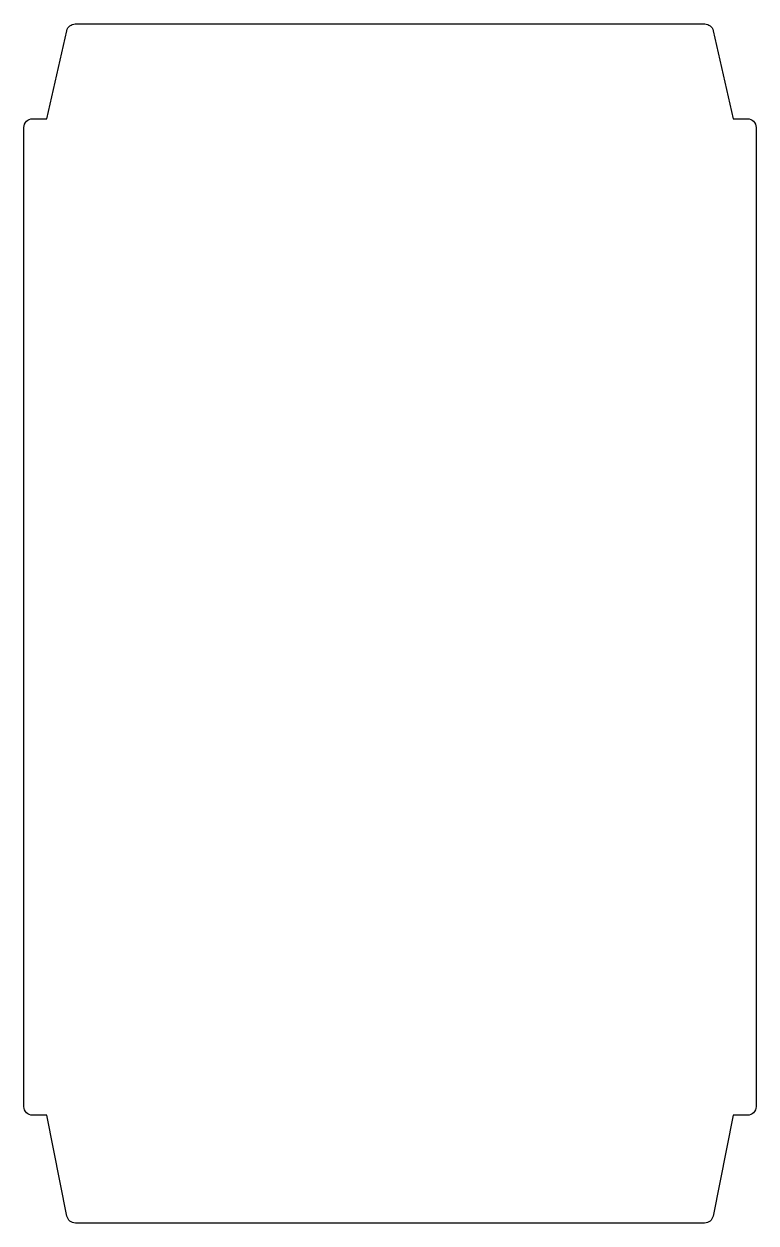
# Model space of a CAD drawing. Header units: millimetres. Extents: x -170 to 0, y -18 to 260.
import ezdxf

# ---------------------------------------------------------------- set-up
doc = ezdxf.new("R2010")
doc.units = ezdxf.units.MM
doc.layers.get('0').update_dxf_attribs({"linetype": 'CONTINUOUS'})

msp = doc.modelspace()

# ---------------------------------------------------------------- linework, layer by layer
msp.add_lwpolyline([(-168, 6.59, -0.414214), (-170, 8.59), (-170, 235.87, -0.414214), (-168, 237.87), (-164.69, 237.87), (-160.05, 258.31, -0.350174), (-158.1, 259.87), (-11.9, 259.87, -0.350174), (-9.95, 258.31), (-5.31, 237.87), (-2, 237.87, -0.414214), (0, 235.87), (0, 8.59, -0.414214), (-2, 6.59), (-5.31, 6.59), (-9.98, -16.81, -0.357511), (-11.95, -18.41), (-158.05, -18.41, -0.357511), (-160.02, -16.81), (-164.69, 6.59)], format="xyb", close=True)

doc.saveas('drawing.dxf')
